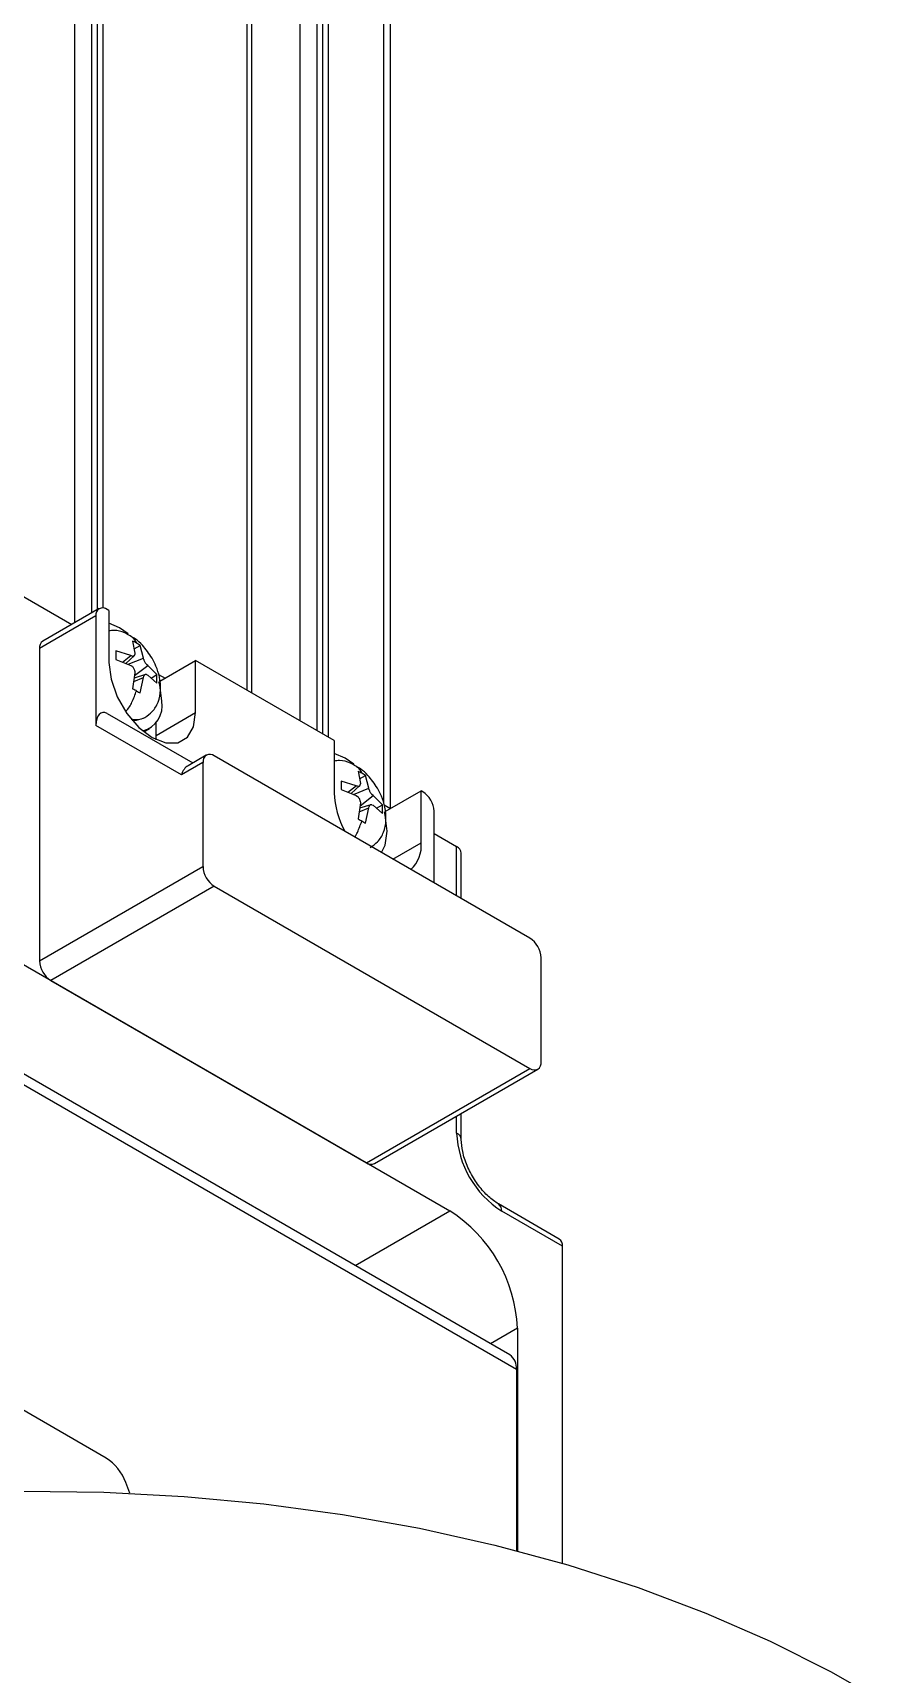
# Model space of a CAD drawing. Header units: millimetres. Extents: x 1258 to 2922, y -135 to 1239.
# Drawn here: x 1397.1 to 1423.9, y 753.7 to 805.2 of the extents above; entities that cross this region are included whole.
import ezdxf

# ---------------------------------------------------------------- set-up
doc = ezdxf.new("R2010")
doc.units = ezdxf.units.MM
doc.header["$LTSCALE"] = 6

msp = doc.modelspace()

# ---------------------------------------------------------------- linework, layer by layer
at = {"color": 7, "linetype": 'Continuous', "lineweight": 25}
for p, q in [((1398.39, 846.56), (1398.39, 786.68)), ((1398.92, 846.254), (1398.92, 786.986)), ((1399.097, 846.152), (1399.097, 787.088)), ((1399.274, 846.05), (1399.274, 787.151)), ((1403.799, 843.438), (1403.799, 784.572)), ((1403.944, 842.737), (1403.944, 784.488)), ((1405.461, 842.478), (1405.461, 783.613)), ((1405.991, 842.172), (1405.991, 783.307)), ((1406.168, 842.07), (1406.168, 783.205)), ((1406.345, 841.968), (1406.345, 783.103)), ((1408.297, 780.866), (1408.297, 840.841)), ((1394.819, 788.647), (1398.307, 786.633)), ((1399.165, 787.128), (1397.397, 786.107)), ((1399.468, 787.072), (1399.415, 787.103)), ((1399.468, 787.072), (1399.468, 785.439)), ((1399.061, 786.899), (1397.294, 785.878)), ((1399.061, 786.899), (1399.061, 783.464)), ((1400.214, 786.111), (1400.287, 785.731)), ((1400.272, 786.155), (1400.24, 786.187)), ((1400.261, 785.869), (1400.447, 785.977)), ((1400.551, 785.578), (1400.447, 785.977)), ((1397.294, 785.878), (1397.294, 776.08)), ((1400.154, 785.654), (1399.684, 785.805)), ((1399.684, 785.805), (1399.684, 785.536)), ((1399.684, 785.536), (1400.154, 785.349)), ((1399.995, 785.412), (1400.267, 785.659)), ((1400.196, 785.641), (1400.154, 785.654)), ((1400.287, 785.731), (1400.284, 785.691)), ((1400.561, 785.531), (1400.551, 785.578)), ((1400.685, 785.348), (1400.649, 785.38)), ((1401.063, 784.85), (1402.19, 785.501)), ((1402.19, 783.868), (1402.19, 785.501)), ((1406.539, 782.99), (1402.19, 785.501)), ((1400.154, 785.349), (1400.196, 785.321)), ((1400.287, 785.118), (1400.214, 784.617)), ((1400.612, 785.061), (1400.263, 784.949)), ((1400.284, 785.169), (1400.287, 785.118)), ((1400.447, 784.483), (1400.551, 784.966)), ((1400.551, 784.966), (1400.561, 785.009)), ((1400.649, 785.06), (1400.685, 785.043)), ((1400.977, 785.058), (1400.685, 785.348)), ((1400.685, 785.043), (1400.977, 784.789)), ((1400.791, 784.951), (1400.977, 785.058)), ((1400.977, 784.789), (1400.977, 785.058)), ((1401.027, 785.063), (1401.229, 784.946)), ((1399.415, 783.837), (1402.097, 782.288)), ((1400.953, 783.153), (1402.19, 783.868)), ((1401.743, 781.915), (1399.061, 783.464)), ((1400.554, 783.694), (1400.595, 783.718)), ((1400.563, 783.266), (1400.741, 783.369)), ((1400.953, 783.153), (1400.953, 783.566)), ((1400.948, 783.019), (1400.953, 783.153)), ((1406.539, 782.99), (1406.539, 781.357)), ((1402.42, 782.305), (1401.743, 781.915)), ((1402.524, 782.534), (1401.951, 782.203)), ((1402.42, 782.305), (1402.42, 779.039)), ((1412.673, 776.795), (1402.774, 782.51)), ((1407.285, 782.029), (1407.358, 781.649)), ((1407.343, 782.073), (1407.311, 782.105)), ((1407.332, 781.787), (1407.518, 781.895)), ((1407.623, 781.496), (1407.518, 781.895)), ((1407.225, 781.572), (1406.755, 781.723)), ((1406.755, 781.723), (1406.755, 781.454)), ((1406.755, 781.454), (1407.225, 781.267)), ((1407.066, 781.33), (1407.338, 781.577)), ((1407.268, 781.559), (1407.225, 781.572)), ((1407.225, 781.267), (1407.268, 781.239)), ((1407.358, 781.649), (1407.355, 781.609)), ((1407.632, 781.449), (1407.623, 781.496)), ((1407.756, 781.266), (1407.72, 781.297)), ((1408.048, 780.976), (1407.756, 781.266)), ((1408.134, 780.768), (1409.261, 781.419)), ((1409.261, 779.786), (1409.261, 781.419)), ((1409.314, 781.388), (1409.261, 781.419)), ((1407.358, 781.036), (1407.285, 780.535)), ((1407.684, 780.979), (1407.334, 780.867)), ((1407.355, 781.087), (1407.358, 781.036)), ((1407.518, 780.401), (1407.623, 780.884)), ((1407.623, 780.884), (1407.632, 780.927)), ((1407.72, 780.978), (1407.756, 780.961)), ((1407.756, 780.961), (1408.048, 780.707)), ((1407.862, 780.869), (1408.048, 780.976)), ((1408.048, 780.707), (1408.048, 780.976)), ((1408.098, 780.981), (1408.3, 780.864)), ((1409.668, 778.53), (1409.668, 780.776)), ((1409.668, 780.074), (1410.375, 779.666)), ((1408.024, 779.479), (1408.024, 779.484)), ((1410.522, 778.037), (1410.522, 779.462)), ((1397.294, 776.08), (1402.42, 779.039)), ((1402.774, 778.427), (1397.647, 775.467)), ((1402.774, 778.427), (1412.673, 772.712)), ((1395.031, 776.978), (1410.163, 768.242)), ((1413.027, 772.916), (1413.027, 776.182)), ((1397.647, 775.467), (1407.547, 769.753)), ((1412.042, 763.73), (1395.566, 773.241)), ((1412.249, 763.272), (1395.773, 772.783)), ((1407.547, 769.753), (1412.673, 772.712)), ((1407.797, 769.728), (1412.923, 772.687)), ((1410.522, 770.48), (1410.522, 771.301)), ((1413.595, 767.362), (1411.686, 768.464)), ((1413.699, 767.133), (1411.789, 768.235)), ((1413.699, 757.19), (1413.699, 767.133)), ((1412.284, 764.568), (1412.284, 757.581)), ((1412.249, 763.272), (1412.249, 757.591)), ((1399.383, 760.493), (1395.614, 762.668)), ((1400.126, 759.392), (1399.995, 759.731))]:
    msp.add_line(p, q, dxfattribs=at)
at = {"color": 8, "linetype": 'Continuous', "lineweight": 25}
for p, q in [((1408.077, 840.968), (1408.077, 781.048)), ((1399.895, 785.452), (1400.154, 785.654)), ((1400.068, 785.383), (1400.551, 785.578)), ((1400.247, 784.843), (1400.551, 784.966)), ((1400.274, 785.027), (1400.685, 785.348)), ((1399.415, 783.837), (1402.097, 782.288)), ((1406.967, 781.37), (1407.225, 781.572)), ((1407.139, 781.301), (1407.623, 781.496)), ((1407.345, 780.945), (1407.756, 781.266)), ((1407.318, 780.761), (1407.623, 780.884)), ((1408.377, 779.275), (1409.261, 779.786)), ((1410.375, 778.121), (1410.375, 779.666)), ((1410.375, 770.684), (1410.375, 771.216)), ((1407.194, 766.528), (1410.163, 768.242)), ((1412.284, 764.568), (1411.437, 764.079))]:
    msp.add_line(p, q, dxfattribs=at)
at = {"color": 7, "linetype": 'Continuous', "lineweight": 25, "flags": 128}
for points in [[(1400.076, 786.334), (1399.804, 786.524), (1399.468, 786.668)], [(1399.468, 785.439), (1399.535, 784.915), (1399.728, 784.365), (1400.029, 783.844), (1400.409, 783.401), (1400.829, 783.082), (1401.25, 782.916), (1401.629, 782.92), (1401.93, 783.094), (1402.124, 783.42), (1402.19, 783.868)], [(1401.13, 784.228), (1401.065, 784.738), (1401.039, 784.836)], [(1400.195, 783.629), (1400.334, 783.626), (1400.554, 783.694)], [(1407.147, 782.252), (1406.875, 782.442), (1406.539, 782.586)], [(1408.201, 780.146), (1408.136, 780.656), (1408.11, 780.754)], [(1408.024, 779.484), (1408.136, 779.71), (1408.201, 780.146)], [(1371.684, 753.442), (1373.553, 754.428), (1375.535, 755.336), (1377.621, 756.163), (1379.802, 756.904), (1382.066, 757.556), (1384.404, 758.117), (1386.803, 758.582), (1389.252, 758.95), (1391.739, 759.22), (1394.253, 759.389), (1396.781, 759.457), (1399.311, 759.424), (1401.831, 759.29), (1404.329, 759.056), (1406.792, 758.722), (1409.21, 758.29), (1411.57, 757.763), (1413.861, 757.142), (1416.073, 756.432), (1418.193, 755.634), (1420.213, 754.754), (1422.122, 753.795), (1423.912, 752.762)]]:
    msp.add_lwpolyline(points, dxfattribs=at)
at = {"color": 7, "linetype": 'Continuous', "lineweight": 25}
for centre, radius, start, end in [((1399.277, 786.934), 0.218, 50.7967, 189.214), ((1397.531, 785.909), 0.24, 124.0564, 187.2558), ((1400.326, 784.083), 0.816, 284.4403, 10.196), ((1402.636, 782.34), 0.218, 50.7967, 189.214), ((1409.326, 781.46), 2.789, 182.1198, 208.0855), ((1408.9, 780.741), 0.768, 2.6055, 57.3945), ((1408.299, 779.683), 0.968, 311.0681, 6.1199), ((1410.271, 779.437), 0.251, 5.6948, 65.6253), ((1403.188, 779.074), 0.768, 182.6055, 237.3945), ((1412.259, 776.147), 0.768, 2.6055, 57.3945), ((1398.061, 776.115), 0.768, 182.6055, 237.3945), ((1412.811, 772.881), 0.218, 230.7967, 9.214), ((1413.446, 770.824), 3.074, 182.6055, 237.3945), ((1407.693, 769.957), 0.251, 234.3824, 294.3071), ((1407.679, 764.358), 4.61, 2.6055, 57.3945), ((1413.454, 767.16), 0.246, 353.7012, 54.9867), ((1411.759, 763.326), 0.493, 353.7016, 54.9862), ((1398.555, 759.2), 1.535, 20.2271, 57.362)]:
    msp.add_arc(centre, radius, start, end, dxfattribs=at)
at = {"color": 8, "linetype": 'Continuous', "lineweight": 25}
for centre, radius, start, end in [((1400.31, 784.26), 0.613, 256.3596, 297.7915), ((1410.271, 770.455), 0.252, 5.9574, 65.6024), ((1411.538, 768.259), 0.252, 354.4386, 53.6285)]:
    msp.add_arc(centre, radius, start, end, dxfattribs=at)
at = {"color": 7, "linetype": 'Continuous', "lineweight": 25}
for centre, major_axis, ratio, start_param, end_param in [((1399.415, 783.259), (-0.163, 0.607), 0.517638, 5.805604, 7.3764), ((1402.097, 781.711), (0, 0.533), 0.717434, 0.392716, 1.178195)]:
    msp.add_ellipse(centre, major_axis=major_axis, ratio=ratio, start_param=start_param, end_param=end_param, dxfattribs=at)
for points, knots in [([(1400.138, 786.27), (1400.083, 786.304), (1399.923, 786.402), (1399.695, 786.462), (1399.524, 786.436), (1399.468, 786.427)], [0, 0, 0, 0, 0.2620198, 0.7581, 1, 1, 1, 1]), ([(1400.821, 785.58), (1400.726, 785.719), (1400.574, 785.942), (1400.328, 786.17), (1400.191, 786.242), (1400.138, 786.27)], [0, 0, 0, 0, 0.4995795, 0.8032144, 1, 1, 1, 1]), ([(1400.334, 786.047), (1400.313, 786.059), (1400.273, 786.081), (1400.232, 786.102), (1400.214, 786.111)], [0, 0, 0, 0, 0.559869, 1, 1, 1, 1]), ([(1400.447, 785.977), (1400.426, 785.99), (1400.39, 786.014), (1400.351, 786.037), (1400.334, 786.047)], [0, 0, 0, 0, 0.560075, 1, 1, 1, 1]), ([(1400.196, 785.641), (1400.207, 785.64), (1400.228, 785.638), (1400.254, 785.647), (1400.274, 785.664), (1400.281, 785.682), (1400.284, 785.691)], [0, 0, 0, 0, 0.2502728, 0.5, 0.7497272, 1, 1, 1, 1]), ([(1400.561, 785.531), (1400.566, 785.518), (1400.575, 785.491), (1400.595, 785.45), (1400.62, 785.412), (1400.639, 785.39), (1400.649, 785.38)], [0, 0, 0, 0, 0.250273, 0.5, 0.749727, 1, 1, 1, 1]), ([(1400.595, 783.718), (1400.678, 783.775), (1400.865, 783.906), (1401.033, 784.198), (1401.106, 784.569), (1401.069, 784.962), (1400.964, 785.307), (1400.864, 785.496), (1400.821, 785.58)], [0, 0, 0, 0, 0.141423, 0.321525, 0.516844, 0.711735, 0.873078, 1, 1, 1, 1]), ([(1400.284, 785.169), (1400.281, 785.183), (1400.274, 785.211), (1400.254, 785.253), (1400.228, 785.291), (1400.207, 785.311), (1400.196, 785.321)], [0, 0, 0, 0, 0.2502728, 0.5, 0.7497272, 1, 1, 1, 1]), ([(1400.649, 785.06), (1400.639, 785.061), (1400.62, 785.064), (1400.595, 785.055), (1400.575, 785.038), (1400.566, 785.019), (1400.561, 785.009)], [0, 0, 0, 0, 0.250273, 0.5, 0.749727, 1, 1, 1, 1]), ([(1400.214, 784.617), (1400.237, 784.605), (1400.278, 784.584), (1400.317, 784.562), (1400.334, 784.552)], [0, 0, 0, 0, 0.560075, 1, 1, 1, 1]), ([(1400.334, 784.552), (1400.356, 784.539), (1400.394, 784.517), (1400.431, 784.493), (1400.447, 784.483)], [0, 0, 0, 0, 0.559869, 1, 1, 1, 1]), ([(1407.209, 782.188), (1407.154, 782.222), (1406.994, 782.32), (1406.766, 782.38), (1406.595, 782.354), (1406.539, 782.345)], [0, 0, 0, 0, 0.26202, 0.7581, 1, 1, 1, 1]), ([(1407.892, 781.498), (1407.797, 781.637), (1407.646, 781.86), (1407.399, 782.088), (1407.263, 782.16), (1407.209, 782.188)], [0, 0, 0, 0, 0.4995795, 0.8032144, 1, 1, 1, 1]), ([(1407.406, 781.965), (1407.384, 781.977), (1407.344, 781.999), (1407.303, 782.02), (1407.285, 782.029)], [0, 0, 0, 0, 0.559869, 1, 1, 1, 1]), ([(1407.518, 781.895), (1407.497, 781.908), (1407.461, 781.932), (1407.422, 781.955), (1407.406, 781.965)], [0, 0, 0, 0, 0.560075, 1, 1, 1, 1]), ([(1407.268, 781.559), (1407.278, 781.558), (1407.299, 781.556), (1407.325, 781.565), (1407.345, 781.582), (1407.352, 781.6), (1407.355, 781.609)], [0, 0, 0, 0, 0.2502728, 0.5, 0.7497272, 1, 1, 1, 1]), ([(1407.632, 781.449), (1407.637, 781.436), (1407.646, 781.409), (1407.667, 781.368), (1407.691, 781.329), (1407.71, 781.308), (1407.72, 781.297)], [0, 0, 0, 0, 0.250273, 0.5, 0.749727, 1, 1, 1, 1]), ([(1407.666, 779.636), (1407.749, 779.693), (1407.936, 779.824), (1408.104, 780.116), (1408.178, 780.487), (1408.14, 780.88), (1408.035, 781.225), (1407.936, 781.414), (1407.892, 781.498)], [0, 0, 0, 0, 0.141423, 0.321525, 0.516844, 0.711735, 0.873078, 1, 1, 1, 1]), ([(1407.355, 781.087), (1407.352, 781.101), (1407.345, 781.129), (1407.325, 781.171), (1407.299, 781.209), (1407.278, 781.229), (1407.268, 781.239)], [0, 0, 0, 0, 0.2502728, 0.5, 0.7497272, 1, 1, 1, 1]), ([(1407.72, 780.978), (1407.71, 780.979), (1407.691, 780.982), (1407.667, 780.973), (1407.646, 780.956), (1407.637, 780.937), (1407.632, 780.927)], [0, 0, 0, 0, 0.250273, 0.5, 0.749727, 1, 1, 1, 1]), ([(1407.285, 780.535), (1407.308, 780.523), (1407.349, 780.502), (1407.388, 780.48), (1407.406, 780.47)], [0, 0, 0, 0, 0.560075, 1, 1, 1, 1]), ([(1407.406, 780.47), (1407.427, 780.457), (1407.466, 780.435), (1407.502, 780.411), (1407.518, 780.401)], [0, 0, 0, 0, 0.559869, 1, 1, 1, 1]), ([(1411.686, 768.464), (1411.634, 768.496), (1411.481, 768.592), (1411.211, 768.841), (1410.921, 769.224), (1410.693, 769.661), (1410.547, 770.108), (1410.53, 770.358), (1410.522, 770.48)], [0, 0, 0, 0, 0.092131, 0.27122, 0.453855, 0.638645, 0.822857, 1, 1, 1, 1])]:
    msp.add_open_spline(points, degree=3, knots=knots, dxfattribs=at)
at = {"color": 8, "linetype": 'Continuous', "lineweight": 25}
for points, knots in [([(1400.142, 786.276), (1400.159, 786.265), (1400.241, 786.215), (1400.293, 786.121), (1400.334, 786.047)], [0, 0, 0, 0, 0.212231, 1, 1, 1, 1]), ([(1400.003, 783.912), (1400.042, 783.955), (1400.116, 784.038), (1400.23, 784.261), (1400.291, 784.432), (1400.334, 784.552)], [0, 0, 0, 0, 0.240413, 0.46623, 1, 1, 1, 1]), ([(1407.213, 782.194), (1407.23, 782.183), (1407.312, 782.133), (1407.364, 782.039), (1407.406, 781.965)], [0, 0, 0, 0, 0.212231, 1, 1, 1, 1]), ([(1407.183, 779.964), (1407.183, 779.964), (1407.218, 780.007), (1407.297, 780.183), (1407.361, 780.351), (1407.406, 780.47)], [0, 0, 0, 0, 0.000786, 0.297842, 1, 1, 1, 1])]:
    msp.add_open_spline(points, degree=3, knots=knots, dxfattribs=at)

doc.saveas('drawing.dxf')
